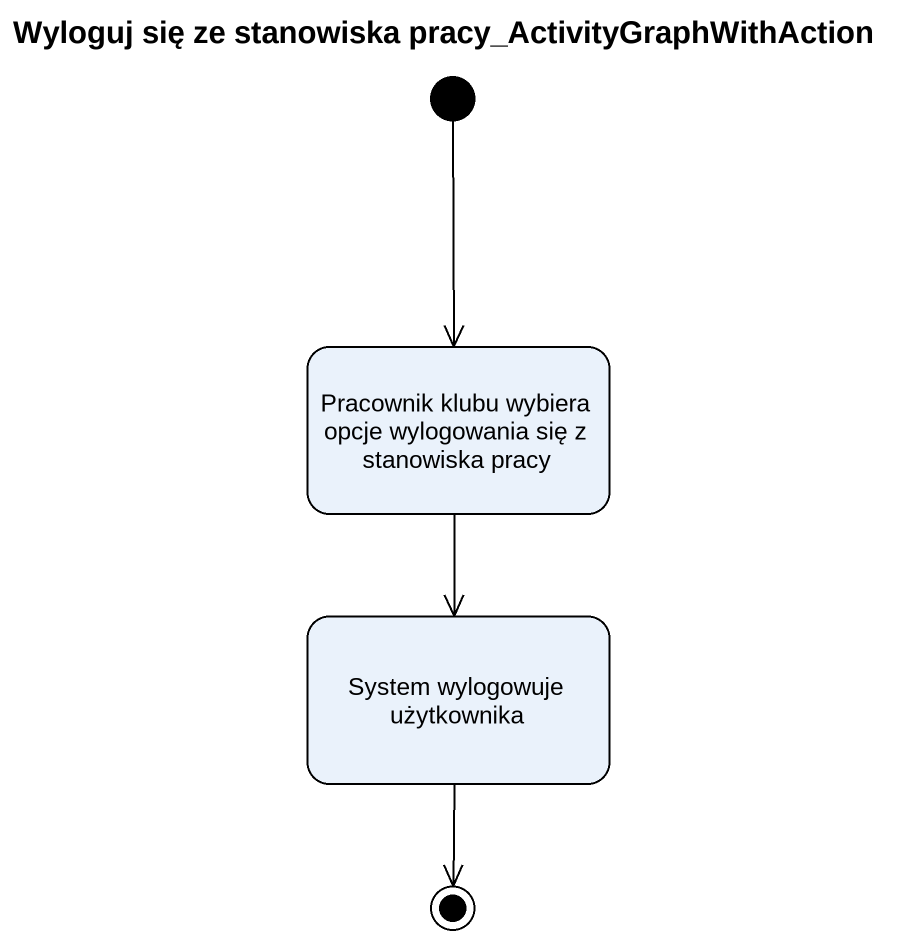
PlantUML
@startuml
title Wyloguj się ze stanowiska pracy_ActivityGraphWithAction
hide empty description
state "Pracownik klubu wybiera opcje wylogowania się z stanowiska pracy" as Pracownik_klubu_wybiera
state "System wylogowuje użytkownika" as System_wylogowuje
[*] --> Pracownik_klubu_wybiera
Pracownik_klubu_wybiera --> System_wylogowuje
System_wylogowuje --> [*]
@enduml
